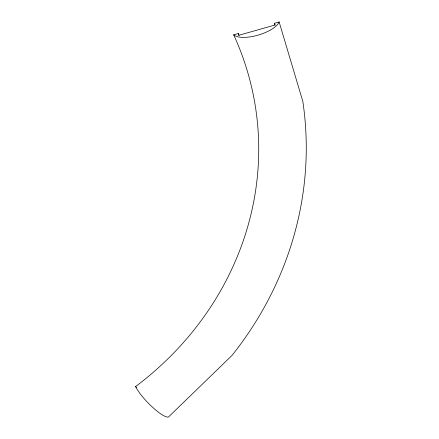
<?xml version="1.0" encoding="UTF-8"?>
<svg xmlns="http://www.w3.org/2000/svg" width="439" height="439" viewBox="0 0 439 439"><rect width="100%" height="100%" fill="white"/><g stroke="black" fill="none" stroke-linecap="round" stroke-linejoin="round"><path stroke-width="0.66" d="M233.685 34.835L238.295 33.529L238.651 35.329L274.891 25.056L274.534 23.256L279.138 21.95L302.828 101.409A367.41 339.44 -11.3 0 1 231.957 355.486L169.108 416.391A24.447 5.35 45.9 0 1 153.705 408.308A24.447 5.35 45.9 0 1 135.569 386.567A319.729 295.392 -11.3 0 0 233.685 34.835A24.447 9.323 -16.6 0 0 257.781 35.224A24.447 9.323 -16.6 0 0 279.138 21.95M135.569 386.567L136.54 387.428M274.534 23.256L275.116 25.21M238.245 33.551A323.96 299.299 -11.3 0 1 239.085 35.405"/></g></svg>
